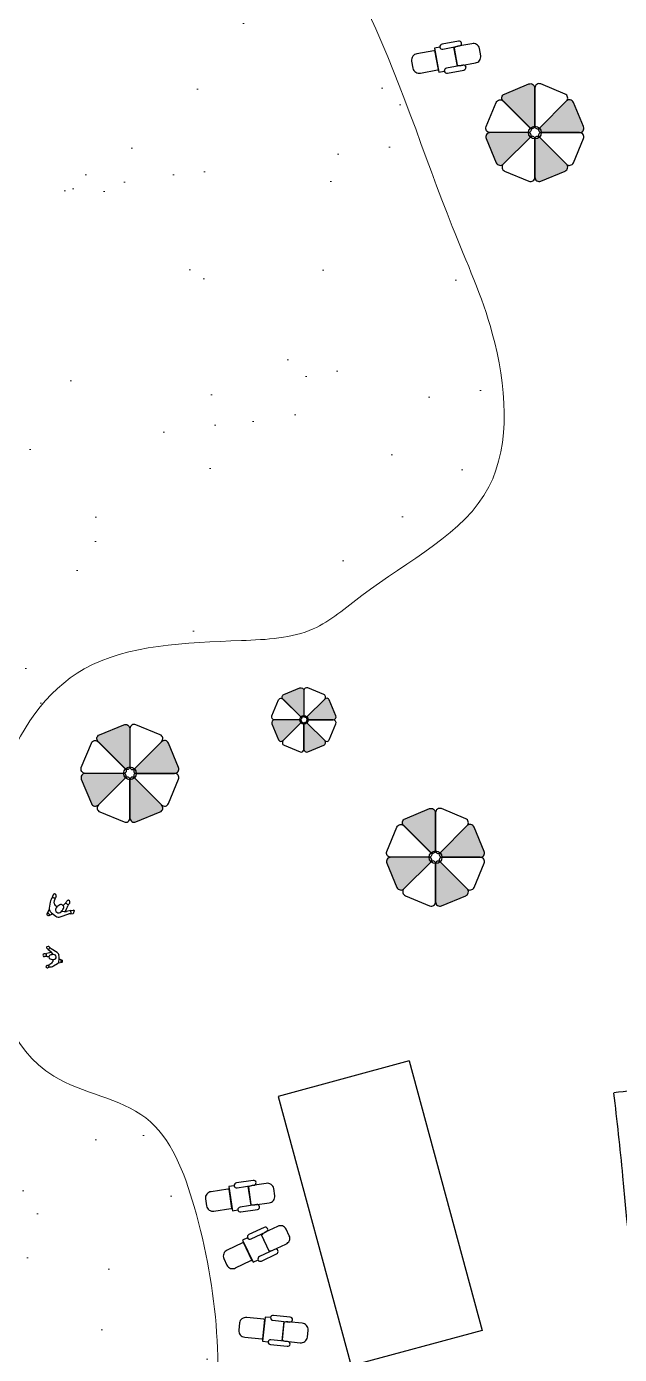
# Model space of a CAD drawing. Header units: millimetres. Extents: x 185 to 501, y 106 to 528.
# Drawn here: x 353.87 to 369.15, y 213.42 to 247.66 of the extents above; entities that cross this region are included whole.
import ezdxf

# ---------------------------------------------------------------- set-up
doc = ezdxf.new("R2010")
doc.units = ezdxf.units.MM
for name, color, linetype in [('MUEBLES', 33, 'Continuous'), ('pavimento', 252, 'Continuous'), ('SITE_FURNISHINGS', 230, 'Continuous')]:
    doc.layers.add(name, color=color, linetype=linetype)
doc.layers.add('Paredes', color=141, linetype='Continuous', lineweight=9)

msp = doc.modelspace()

# ---------------------------------------------------------------- hatches: boundary and pattern name
for color, points in [(256, [(366.961, 246.076, 0.534511), (366.809, 246.178), (366.182, 245.918, 0.475071), (366.133, 245.755, -0.059116), (366.153, 245.739), (366.851, 245.041, -0.187719), (366.961, 245.089, 0.000562), (366.961, 245.089)]), (230, [(361.011, 230.539, 0.534511), (360.911, 230.605), (360.499, 230.435, 0.475071), (360.466, 230.327, -0.059116), (360.48, 230.317), (360.939, 229.857, -0.187719), (361.011, 229.889, 0.000562), (361.011, 229.889)]), (256, [(356.524, 229.553, 0.534511), (356.372, 229.655), (355.745, 229.395, 0.475071), (355.696, 229.232, -0.059116), (355.716, 229.216), (356.414, 228.518, -0.187719), (356.524, 228.566, 0.000562), (356.524, 228.566)]), (5, [(364.401, 227.389, 0.534511), (364.249, 227.491), (363.622, 227.231, 0.475071), (363.573, 227.068, -0.059116), (363.593, 227.052), (364.291, 226.354, -0.187719), (364.401, 226.402, 0.000562), (364.401, 226.402)])]:
    msp.add_hatch(color=color).paths.add_polyline_path(points)
h = msp.add_hatch(color=256)
edge = h.paths.add_edge_path()
edge.add_arc((367.132, 244.993), 0.0682, 135, 270)
edge.add_line((367.132, 244.925), (368.119, 244.925))
edge.add_arc((368.119, 245.035), 0.11, 270, 382.5)
edge.add_line((368.221, 245.077), (367.961, 245.703))
edge.add_arc((367.86, 245.661), 0.11, 22.5, 135)
edge.add_line((367.782, 245.739), (367.084, 245.041))
edge = h.paths.add_edge_path()
edge.add_arc((367.036, 244.76), 0.0682, 45, 180)
edge.add_line((366.968, 244.76), (366.968, 243.773))
edge.add_arc((367.078, 243.773), 0.11, 180, 292.5)
edge.add_line((367.12, 243.671), (367.746, 243.931))
edge.add_arc((367.704, 244.033), 0.11, 292.5, 405)
edge.add_line((367.782, 244.11), (367.084, 244.808))
edge = h.paths.add_edge_path()
edge.add_arc((366.076, 244.188), 0.11, 202.5, 315)
edge.add_line((366.153, 244.11), (366.851, 244.808))
edge.add_arc((366.803, 244.857), 0.0682, 315, 450)
edge.add_line((366.803, 244.925), (365.816, 244.925))
edge.add_arc((365.816, 244.815), 0.11, 90, 202.5)
edge.add_line((365.714, 244.773), (365.974, 244.146))
h = msp.add_hatch(color=230)
edge = h.paths.add_edge_path()
edge.add_arc((361.124, 229.826), 0.0448, 135, 270)
edge.add_line((361.124, 229.781), (361.773, 229.781))
edge.add_arc((361.773, 229.853), 0.0723, 270, 382.5)
edge.add_line((361.84, 229.881), (361.669, 230.293))
edge.add_arc((361.602, 230.266), 0.0723, 22.5, 135)
edge.add_line((361.551, 230.317), (361.092, 229.857))
edge = h.paths.add_edge_path()
edge.add_arc((361.06, 229.673), 0.0448, 45, 180)
edge.add_line((361.016, 229.673), (361.016, 229.023))
edge.add_arc((361.088, 229.023), 0.0723, 180, 292.5)
edge.add_line((361.116, 228.956), (361.528, 229.127))
edge.add_arc((361.5, 229.194), 0.0723, 292.5, 405)
edge.add_line((361.551, 229.245), (361.092, 229.704))
edge = h.paths.add_edge_path()
edge.add_arc((360.429, 229.296), 0.0723, 202.5, 315)
edge.add_line((360.48, 229.245), (360.939, 229.704))
edge.add_arc((360.907, 229.736), 0.0448, 315, 450)
edge.add_line((360.907, 229.781), (360.258, 229.781))
edge.add_arc((360.258, 229.709), 0.0723, 90, 202.5)
edge.add_line((360.191, 229.681), (360.362, 229.269))
h = msp.add_hatch(color=256)
edge = h.paths.add_edge_path()
edge.add_arc((356.695, 228.47), 0.0682, 135, 270)
edge.add_line((356.695, 228.401), (357.683, 228.401))
edge.add_arc((357.683, 228.511), 0.11, 270, 382.5)
edge.add_line((357.784, 228.553), (357.524, 229.18))
edge.add_arc((357.423, 229.138), 0.11, 22.5, 135)
edge.add_line((357.345, 229.216), (356.647, 228.518))
edge = h.paths.add_edge_path()
edge.add_arc((356.599, 228.237), 0.0682, 45, 180)
edge.add_line((356.531, 228.237), (356.531, 227.25))
edge.add_arc((356.641, 227.25), 0.11, 180, 292.5)
edge.add_line((356.683, 227.148), (357.31, 227.408))
edge.add_arc((357.267, 227.509), 0.11, 292.5, 405)
edge.add_line((357.345, 227.587), (356.647, 228.285))
edge = h.paths.add_edge_path()
edge.add_arc((355.639, 227.665), 0.11, 202.5, 315)
edge.add_line((355.716, 227.587), (356.414, 228.285))
edge.add_arc((356.366, 228.333), 0.0682, 315, 450)
edge.add_line((356.366, 228.401), (355.379, 228.401))
edge.add_arc((355.379, 228.292), 0.11, 90, 202.5)
edge.add_line((355.277, 228.249), (355.537, 227.623))
h = msp.add_hatch(color=5)
edge = h.paths.add_edge_path()
edge.add_arc((364.572, 226.306), 0.0682, 135, 270)
edge.add_line((364.572, 226.238), (365.559, 226.238))
edge.add_arc((365.559, 226.348), 0.11, 270, 382.5)
edge.add_line((365.661, 226.39), (365.401, 227.016))
edge.add_arc((365.3, 226.974), 0.11, 22.5, 135)
edge.add_line((365.222, 227.052), (364.524, 226.354))
edge = h.paths.add_edge_path()
edge.add_arc((364.476, 226.073), 0.0682, 45, 180)
edge.add_line((364.408, 226.073), (364.408, 225.086))
edge.add_arc((364.518, 225.086), 0.11, 180, 292.5)
edge.add_line((364.56, 224.984), (365.186, 225.244))
edge.add_arc((365.144, 225.346), 0.11, 292.5, 405)
edge.add_line((365.222, 225.423), (364.524, 226.121))
edge = h.paths.add_edge_path()
edge.add_arc((363.516, 225.501), 0.11, 202.5, 315)
edge.add_line((363.593, 225.423), (364.291, 226.121))
edge.add_arc((364.243, 226.17), 0.0682, 315, 450)
edge.add_line((364.243, 226.238), (363.256, 226.238))
edge.add_arc((363.256, 226.128), 0.11, 90, 202.5)
edge.add_line((363.154, 226.086), (363.414, 225.459))
at = {"layer": 'Paredes'}
h = msp.add_hatch(dxfattribs=at)
h.set_pattern_fill('AR-SAND', color=256, scale=0.1, style=0)
h.set_pattern_definition([(37.5, (-2162.957, 17.1855), (-0.160003, 4.8941324), [0, -3.8608, 0, -4.318, 0, -4.1275]), (7.5, (-2162.957, 17.1855), (4.495233, 7.168251), [0, -2.0828, 0, -3.4798, 0, -1.3335]), (327.5, (-2166.081, 17.1855), (7.909924, 0.014372), [0, -1.27, 0, -4.572, 0, -5.969]), (317.5, (-2166.081, 17.1855), (7.635565, 2.229293), [0, -0.635, 0, -2.9972, 0, -3.429])])
edge = h.paths.add_edge_path()
edge.add_spline(control_points=[(329.163, 209.759), (329.769, 209.758), (331.679, 209.374), (333.188, 205.317), (334.541, 200.963), (333.991, 195.497), (329.105, 192.643), (330.18, 186.77), (334.028, 181.379), (341.571, 182.837), (347.715, 185.41), (350.943, 192.267), (345.013, 196.362), (341.002, 201.852), (340.823, 209.281), (344.738, 211.852), (349.254, 210.173), (352.059, 203.967), (357.894, 206.923), (359.013, 211.66), (358.772, 215.872), (357.263, 219.898), (353.753, 220.348), (352.079, 225.331), (353.828, 231.651), (358.644, 231.789), (361.226, 231.902), (363.18, 233.645), (366.499, 235.216), (366.131, 239.585), (363.726, 244.777), (361.783, 252.598), (355.323, 252.096), (350.842, 251.157), (351.678, 246.816), (352.206, 242.343), (349.289, 237.742), (345.789, 237.071), (344.999, 237.127)], knot_values=[126.800992, 126.800992, 126.800992, 126.800992, 128.552041, 132.302534, 138.232433, 143.028847, 147.14407, 153.309299, 157.961529, 165.761725, 172.843208, 178.590264, 183.713167, 191.652281, 199.550118, 202.153336, 203.993395, 213.278166, 216.611939, 220.52306, 227.040192, 229.640637, 232.242468, 236.304441, 243.607556, 247.723547, 249.600713, 251.118572, 255.427198, 259.388599, 262.330603, 273.582082, 276.727203, 281.527369, 283.853486, 288.505719, 295.449959, 297.74183, 297.74183, 297.74183, 297.74183], degree=3, periodic=0)
edge.add_line((344.999, 237.127), (343.657, 237.512))
edge.add_spline(control_points=[(343.657, 237.512), (343.591, 237.551), (342.465, 238.286), (341.526, 242.294), (343.136, 246.067), (341.978, 251.035), (337.528, 250.743), (334.813, 248.747), (331.956, 245.751), (327.658, 248.749), (327.085, 252.781), (324.994, 256.53), (321.298, 257.351), (317.727, 255.69), (314.381, 252.642), (313.89, 246.209), (319.216, 245.896), (323.552, 245.976), (327.203, 241.87), (328.145, 236.119), (324.858, 232.176), (320.085, 231.24), (317.483, 235.427), (312.581, 235.845), (308.455, 231.987), (311.862, 228.592), (312.568, 224.628), (312.107, 220.627), (308.67, 217.752), (310.827, 212.931), (312.025, 208.248), (314.954, 207.066), (315.627, 206.878)], knot_values=[2.907855, 2.907855, 2.907855, 2.907855, 3.150612, 7.195867, 12.953348, 16.263104, 19.888382, 23.642714, 27.036791, 30.428875, 36.324389, 39.357134, 42.52297, 46.572713, 50.687936, 56.155626, 60.647938, 63.940117, 69.206529, 75.27202, 79.883863, 83.277941, 88.074352, 92.521984, 96.637211, 101.065548, 104.030498, 108.826912, 112.507027, 115.471977, 123.273315, 125.37104, 125.37104, 125.37104, 125.37104], degree=3, periodic=0)
edge.add_spline(control_points=[(315.627, 206.878), (315.799, 206.792), (316.265, 206.559), (316.994, 206.463), (317.798, 206.497), (318.574, 206.523), (319.583, 206.096), (320.582, 205.804), (321.63, 205.921), (322.302, 206.143), (322.76, 206.317), (322.932, 206.382)], knot_values=[0, 0, 0, 0, 0.574846, 1.559232, 2.150533, 3.003289, 3.84311, 5.407574, 6.052016, 6.972857, 7.523573, 7.523573, 7.523573, 7.523573], degree=3, periodic=0)
edge.add_spline(control_points=[(322.932, 206.382), (322.933, 206.383), (324.004, 207.066), (325.387, 208.484), (327.149, 209.374), (327.787, 209.559)], knot_values=[299.106215, 299.106215, 299.106215, 299.106215, 299.110488, 302.953821, 304.929743, 304.929743, 304.929743, 304.929743], degree=3, periodic=0)
edge.add_line((327.787, 209.559), (329.163, 209.759))
h.paths.add_polyline_path([(328.219, 216.885), (326.843, 216.69, -1.682486), (330.764, 223.697), (331.32, 222.412, -0.402923)], flags=16)
h.paths.add_polyline_path([(336.161, 223.833), (335.751, 225.161, -0.49838), (342.828, 233.073), (344.194, 232.813, -1.570148)], flags=16)

# ---------------------------------------------------------------- linework, layer by layer
for p, q in [((354.478, 225.079), (354.451, 224.926)), ((354.585, 225.29), (354.564, 225.278)), ((354.581, 225.054), (354.589, 225.135)), ((354.625, 225.227), (354.6, 225.175)), ((354.649, 224.959), (354.605, 224.996)), ((354.451, 224.888), (354.389, 224.776)), ((354.395, 224.75), (354.419, 224.733)), ((354.541, 224.78), (354.436, 224.731)), ((354.735, 224.7), (354.958, 224.775)), ((354.771, 224.848), (354.833, 224.838)), ((354.862, 224.836), (354.896, 224.902)), ((355.004, 224.866), (354.898, 224.841)), ((354.99, 224.781), (355.063, 224.786)), ((355.009, 224.867), (355.072, 224.873)), ((355.087, 224.805), (355.097, 224.844)), ((354.42, 223.859), (354.385, 223.894)), ((354.419, 223.937), (354.39, 223.924)), ((354.423, 223.857), (354.491, 223.806)), ((354.481, 223.89), (354.442, 223.932)), ((354.512, 223.786), (354.455, 223.774)), ((354.657, 223.778), (354.501, 223.874)), ((354.55, 223.727), (354.525, 223.768)), ((354.705, 223.622), (354.786, 223.583)), ((354.377, 223.395), (354.395, 223.388)), ((354.395, 223.45), (354.439, 223.461)), ((354.521, 223.509), (354.468, 223.474)), ((354.544, 223.598), (354.544, 223.553)), ((354.557, 223.435), (354.662, 223.495)), ((354.685, 223.515), (354.783, 223.533)), ((354.795, 223.549), (354.794, 223.572))]:
    msp.add_line(p, q)
for centre, radius, start, end in [((354.795, 225.022), 0.322, 145.1758, 169.8581), ((354.431, 225.275), 0.121, 325.1758, 352.3862), ((354.697, 225.629), 0.453, 248.5442, 258.2878), ((354.576, 225.256), 0.0249, 118.9265, 172.3862), ((354.648, 225.047), 0.0673, 174.3163, 230.4776), ((354.596, 225.27), 0.0225, 347.403, 118.9265), ((354.707, 225.123), 0.119, 154.3953, 174.3163), ((354.637, 225.261), 0.0197, 167.403, 219.3554), ((354.607, 225.236), 0.0203, 334.3953, 39.3554), ((354.827, 224.794), 0.242, 115.3684, 145.7084), ((354.753, 224.949), 0.0709, 330.7782, 115.3684), ((355.117, 224.749), 0.391, 133.2976, 141.7337), ((354.641, 225.255), 0.304, 313.2976, 331.1992), ((354.859, 224.941), 0.102, 40.5845, 91.0804), ((354.571, 225.07), 0.366, 332.6458, 346.4447), ((354.943, 225.089), 0.041, 6.6851, 151.1992), ((354.995, 224.968), 0.0706, 126.2321, 166.4447), ((354.909, 225.085), 0.0748, 306.2321, 6.6851), ((354.406, 224.767), 0.0198, 150.7408, 234.178), ((354.534, 224.883), 0.146, 210.3187, 246.0732), ((354.429, 224.747), 0.0171, 234.178, 294.6547), ((354.548, 224.909), 0.099, 169.8581, 224.873), ((355.262, 225.619), 1.106, 224.873, 234.8017), ((354.695, 224.884), 0.0829, 145.7084, 321.2993), ((354.695, 224.817), 0.124, 234.8017, 288.7047), ((354.291, 225.208), 0.6, 321.2993, 330.7782), ((354.859, 225.004), 0.168, 261.2988, 283.557), ((354.997, 224.659), 0.122, 93.4058, 108.7046), ((355.195, 224.867), 0.196, 180.6382, 205.485), ((355.013, 224.831), 0.0368, 95.4333, 103.5569), ((355.062, 224.812), 0.0261, 273.4059, 344.6873), ((355.075, 224.85), 0.0236, 344.6873, 95.4333), ((354.32, 223.709), 0.032, 136.3267, 280.8408), ((354.339, 223.691), 0.0583, 75.8737, 136.3267), ((354.37, 223.445), 0.237, 82.9392, 100.8408), ((354.367, 223.801), 0.055, 255.8737, 296.0863), ((354.451, 223.733), 0.0791, 170.2261, 220.722), ((354.398, 223.907), 0.0184, 114.3289, 225.0749), ((354.516, 223.496), 0.285, 102.2874, 116.0863), ((354.437, 223.983), 0.305, 262.9392, 271.3753), ((354.427, 223.918), 0.0203, 43.0474, 114.3289), ((354.44, 223.88), 0.0286, 225.0749, 233.1985), ((354.328, 223.971), 0.153, 310.2798, 335.1266), ((354.498, 223.665), 0.0552, 100.4198, 245.01), ((354.554, 223.786), 0.189, 245.01, 275.35), ((354.551, 223.955), 0.095, 223.0474, 238.3462), ((354.573, 223.26), 0.467, 90.9409, 100.4198), ((354.413, 223.701), 0.131, 30.9404, 53.1985), ((354.566, 223.663), 0.0645, 275.35, 90.9409), ((354.606, 223.696), 0.0964, 4.4433, 58.3462), ((353.843, 223.637), 0.861, 354.5146, 4.4433), ((354.383, 223.411), 0.0175, 117.0446, 248.5681), ((354.369, 223.441), 0.0153, 297.0446, 348.997), ((354.399, 223.435), 0.0158, 104.0369, 168.997), ((354.402, 223.406), 0.0194, 248.5681, 302.0278), ((354.463, 223.309), 0.0946, 94.8174, 122.0278), ((354.118, 223.294), 0.353, 18.1857, 27.9294), ((354.417, 223.551), 0.0926, 284.0369, 303.9579), ((354.434, 223.654), 0.251, 274.8174, 299.4997), ((354.492, 223.553), 0.0524, 303.9579, 0.1191), ((354.624, 223.562), 0.0772, 299.4997, 354.5146), ((354.647, 223.566), 0.114, 339.9603, 15.7148), ((354.78, 223.548), 0.0155, 280.3824, 3.8196), ((354.781, 223.571), 0.0133, 3.8196, 64.2963)]:
    msp.add_arc(centre, radius, start, end)
at = {"layer": 'MUEBLES'}
for p, q in [((363.726, 220.987), (360.348, 220.072)), ((363.726, 220.987), (365.609, 214.038)), ((360.348, 220.072), (362.231, 213.122)), ((365.609, 214.038), (362.231, 213.122))]:
    msp.add_line(p, q, dxfattribs=at)
at = {"layer": 'Paredes'}
msp.add_open_spline([(344.999, 237.127), (345.789, 237.071), (349.289, 237.742), (352.206, 242.343), (351.678, 246.816), (350.842, 251.157), (355.323, 252.096), (361.783, 252.598), (363.726, 244.777), (366.131, 239.585), (366.499, 235.216), (363.18, 233.645), (361.226, 231.902), (358.644, 231.789), (353.828, 231.651), (352.079, 225.331), (353.753, 220.348), (357.263, 219.898), (358.772, 215.872), (359.013, 211.66), (357.894, 206.923), (352.059, 203.967), (349.254, 210.173), (344.738, 211.852), (340.823, 209.281), (341.002, 201.852), (345.013, 196.362), (350.943, 192.267), (347.715, 185.41), (341.571, 182.837), (334.028, 181.379), (330.18, 186.77), (329.105, 192.643), (333.991, 195.497), (334.541, 200.963), (333.188, 205.317), (331.679, 209.374), (329.769, 209.758), (329.163, 209.759)], degree=3, knots=[126.800992, 126.800992, 126.800992, 126.800992, 129.092863, 136.037103, 140.689336, 143.015452, 147.815618, 150.96074, 162.212219, 165.154223, 169.115624, 173.42425, 174.942109, 176.819275, 180.935266, 188.238381, 192.300354, 194.902185, 197.502629, 204.019762, 207.930883, 211.264655, 220.549427, 222.389486, 224.992704, 232.890541, 240.829655, 245.952558, 251.699614, 258.781097, 266.581292, 271.233523, 277.398752, 281.513975, 286.310389, 292.240287, 295.990781, 297.74183, 297.74183, 297.74183, 297.74183], dxfattribs=at)
at = {"layer": 'pavimento'}
msp.add_arc((369.915, 214.487), 5.744, 79.972, 99.1132, dxfattribs=at)
msp.add_open_spline([(371.493, 201.553), (372.197, 202.126), (373.762, 203.907), (373.487, 207.764), (372.881, 211.579), (369.525, 213.742), (369.338, 217.257), (369.089, 219.449), (369.005, 220.158)], degree=3, knots=[171.237295, 171.237295, 171.237295, 171.237295, 174.036159, 178.920292, 181.701407, 185.349835, 189.609635, 191.66656, 191.66656, 191.66656, 191.66656], dxfattribs=at)
at = {"layer": 'SITE_FURNISHINGS', "color": 7, "linetype": 'Continuous'}
for points in [[(364.519, 247.129, 0.414214), (364.598, 247.079), (365.023, 247.158, 0.414214), (365.079, 247.232, 0.414214), (365, 247.282), (364.575, 247.203, 0.414214)], [(364.391, 247.039, 0.042225), (364.362, 247.035), (363.929, 246.955, 0.414214), (363.79, 246.769), (363.824, 246.584, 0.414214), (364.021, 246.46), (364.454, 246.54, 0.042225), (364.482, 246.547)], [(364.886, 247.102), (364.967, 246.665, 0.157188), (365.07, 246.654), (365.434, 246.721, 0.414214), (365.573, 246.907), (365.539, 247.093, 0.414214), (365.342, 247.217), (364.979, 247.149, 0.157188)], [(364.634, 246.509, 0.414214), (364.712, 246.46), (365.138, 246.538, 0.414214), (365.193, 246.613, 0.414214), (365.115, 246.662), (364.69, 246.583, 0.414214)], [(366.961, 245.089, -0.668179), (366.844, 245.041), (366.146, 245.739, -0.534511), (366.182, 245.918), (366.809, 246.178, -0.534511), (366.961, 246.076)], [(366.968, 245.089, 0.668179), (367.084, 245.041), (367.782, 245.739, 0.534511), (367.746, 245.918), (367.12, 246.178, 0.534511), (366.968, 246.076)], [(366.851, 245.041, -0.668179), (366.803, 244.925), (365.816, 244.925, -0.534511), (365.714, 245.077), (365.974, 245.703, -0.534511), (366.153, 245.739)], [(367.084, 245.041, 0.668179), (367.132, 244.925), (368.119, 244.925, 0.534511), (368.221, 245.077), (367.961, 245.703, 0.534511), (367.782, 245.739)], [(365.974, 244.146, 0.534511), (366.153, 244.11), (366.851, 244.808, 0.668179), (366.803, 244.925), (365.816, 244.925, 0.534511), (365.714, 244.773)], [(366.803, 244.925, -1), (367.132, 244.925, -1)], [(367.132, 244.925, 0.668179), (367.084, 244.808), (367.782, 244.11, 0.534511), (367.961, 244.146), (368.221, 244.773, 0.534511), (368.119, 244.925)], [(366.968, 244.76, 0.668179), (366.851, 244.808), (366.153, 244.11, 0.534511), (366.189, 243.931), (366.816, 243.671, 0.534511), (366.968, 243.773)], [(367.084, 244.808, 0.668179), (366.968, 244.76), (366.968, 243.773, 0.534511), (367.12, 243.671), (367.746, 243.931, 0.534511), (367.782, 244.11)], [(356.524, 228.566, -0.668179), (356.407, 228.518), (355.709, 229.216, -0.534511), (355.745, 229.395), (356.372, 229.655, -0.534511), (356.524, 229.553)], [(356.531, 228.566, 0.668179), (356.647, 228.518), (357.345, 229.216, 0.534511), (357.31, 229.395), (356.683, 229.655, 0.534511), (356.531, 229.553)], [(356.414, 228.518, -0.668179), (356.366, 228.401), (355.379, 228.401, -0.534511), (355.277, 228.553), (355.537, 229.18, -0.534511), (355.716, 229.216)], [(356.647, 228.518, 0.668179), (356.695, 228.401), (357.683, 228.401, 0.534511), (357.784, 228.553), (357.524, 229.18, 0.534511), (357.345, 229.216)], [(355.537, 227.623, 0.534511), (355.716, 227.587), (356.414, 228.285, 0.668179), (356.366, 228.401), (355.379, 228.401, 0.534511), (355.277, 228.249)], [(356.366, 228.401, -1), (356.695, 228.401, -1)], [(356.695, 228.401, 0.668179), (356.647, 228.285), (357.345, 227.587, 0.534511), (357.524, 227.623), (357.784, 228.249, 0.534511), (357.683, 228.401)], [(356.531, 228.237, 0.668179), (356.414, 228.285), (355.716, 227.587, 0.534511), (355.752, 227.408), (356.379, 227.148, 0.534511), (356.531, 227.25)], [(356.647, 228.285, 0.668179), (356.531, 228.237), (356.531, 227.25, 0.534511), (356.683, 227.148), (357.31, 227.408, 0.534511), (357.345, 227.587)], [(359.218, 217.766, 0.414214), (359.295, 217.714), (359.722, 217.778, 0.414214), (359.781, 217.85, 0.414214), (359.704, 217.903), (359.276, 217.839, 0.414214)], [(359.583, 217.727), (359.649, 217.287, 0.157188), (359.752, 217.273), (360.118, 217.327, 0.414214), (360.264, 217.509), (360.236, 217.695, 0.414214), (360.043, 217.826), (359.678, 217.771, 0.157188)], [(359.087, 217.681, 0.042225), (359.058, 217.679), (358.622, 217.613, 0.414214), (358.476, 217.432), (358.504, 217.245, 0.414214), (358.697, 217.115), (359.133, 217.18, 0.042225), (359.161, 217.187)], [(359.311, 217.143, 0.414214), (359.388, 217.091), (359.816, 217.155, 0.414214), (359.874, 217.227, 0.414214), (359.797, 217.28), (359.369, 217.216, 0.414214)], [(359.562, 216.422, 0.414214), (359.651, 216.394), (360.042, 216.579, 0.414214), (360.077, 216.665, 0.414214), (359.988, 216.693), (359.597, 216.508, 0.414214)], [(359.923, 216.49), (360.114, 216.088, 0.157188), (360.217, 216.104), (360.551, 216.263, 0.414214), (360.638, 216.478), (360.557, 216.649, 0.414214), (360.335, 216.718), (360.001, 216.56, 0.157188)], [(359.461, 216.302, 0.042225), (359.435, 216.292), (359.036, 216.103, 0.414214), (358.949, 215.887), (359.03, 215.717, 0.414214), (359.252, 215.648), (359.65, 215.836, 0.042225), (359.675, 215.85)], [(359.832, 215.852, 0.414214), (359.921, 215.825), (360.311, 216.01, 0.414214), (360.346, 216.096, 0.414214), (360.257, 216.124), (359.867, 215.939, 0.414214)], [(360.007, 214.317, 0.042225), (359.979, 214.322), (359.54, 214.368, 0.414214), (359.354, 214.228), (359.335, 214.04, 0.414214), (359.489, 213.866), (359.927, 213.821, 0.042225), (359.956, 213.82)], [(360.155, 214.367, 0.414214), (360.217, 214.298), (360.647, 214.253, 0.414214), (360.722, 214.309, 0.414214), (360.66, 214.379), (360.23, 214.423, 0.414214)], [(360.5, 214.239), (360.454, 213.796, 0.157188), (360.55, 213.757), (360.918, 213.719, 0.414214), (361.104, 213.858), (361.124, 214.046, 0.414214), (360.97, 214.22), (360.602, 214.258, 0.157188)], [(360.091, 213.741, 0.414214), (360.152, 213.671), (360.582, 213.627, 0.414214), (360.657, 213.682, 0.414214), (360.595, 213.752), (360.165, 213.796, 0.414214)]]:
    msp.add_lwpolyline(points, format="xyb", close=True, dxfattribs=at)
for points in [[(364.519, 247.129), (364.379, 247.103), (364.494, 246.483), (364.634, 246.509)], [(364.972, 246.636), (364.88, 247.131)], [(359.218, 217.766), (359.077, 217.745), (359.17, 217.122), (359.311, 217.143)], [(359.654, 217.258), (359.579, 217.757)], [(359.562, 216.422), (359.434, 216.361), (359.703, 215.792), (359.832, 215.852)], [(360.126, 216.062), (359.911, 216.517)], [(360.155, 214.367), (360.014, 214.382), (359.949, 213.755), (360.091, 213.741)], [(360.451, 213.767), (360.503, 214.268)]]:
    msp.add_lwpolyline(points, dxfattribs=at)
at = {"layer": 'SITE_FURNISHINGS', "color": 230, "linetype": 'Continuous'}
for points in [[(361.011, 229.889, -0.668179), (360.934, 229.857), (360.475, 230.317, -0.534511), (360.499, 230.435), (360.911, 230.605, -0.534511), (361.011, 230.539)], [(361.016, 229.889, 0.668179), (361.092, 229.857), (361.551, 230.317, 0.534511), (361.528, 230.435), (361.116, 230.605, 0.534511), (361.016, 230.539)], [(360.939, 229.857, -0.668179), (360.907, 229.781), (360.258, 229.781, -0.534511), (360.191, 229.881), (360.362, 230.293, -0.534511), (360.48, 230.317)], [(361.092, 229.857, 0.668179), (361.124, 229.781), (361.773, 229.781, 0.534511), (361.84, 229.881), (361.669, 230.293, 0.534511), (361.551, 230.317)], [(360.362, 229.269, 0.534511), (360.48, 229.245), (360.939, 229.704, 0.668179), (360.907, 229.781), (360.258, 229.781, 0.534511), (360.191, 229.681)], [(360.907, 229.781, -1), (361.124, 229.781, -1)], [(361.124, 229.781, 0.668179), (361.092, 229.704), (361.551, 229.245, 0.534511), (361.669, 229.269), (361.84, 229.681, 0.534511), (361.773, 229.781)], [(361.016, 229.673, 0.668179), (360.939, 229.704), (360.48, 229.245, 0.534511), (360.503, 229.127), (360.916, 228.956, 0.534511), (361.016, 229.023)], [(361.092, 229.704, 0.668179), (361.016, 229.673), (361.016, 229.023, 0.534511), (361.116, 228.956), (361.528, 229.127, 0.534511), (361.551, 229.245)]]:
    msp.add_lwpolyline(points, format="xyb", close=True, dxfattribs=at)
at = {"layer": 'SITE_FURNISHINGS', "color": 5, "linetype": 'Continuous'}
for points in [[(364.401, 226.402, -0.668179), (364.284, 226.354), (363.586, 227.052, -0.534511), (363.622, 227.231), (364.249, 227.491, -0.534511), (364.401, 227.389)], [(364.408, 226.402, 0.668179), (364.524, 226.354), (365.222, 227.052, 0.534511), (365.186, 227.231), (364.56, 227.491, 0.534511), (364.408, 227.389)], [(364.291, 226.354, -0.668179), (364.243, 226.238), (363.256, 226.238, -0.534511), (363.154, 226.39), (363.414, 227.016, -0.534511), (363.593, 227.052)], [(364.524, 226.354, 0.668179), (364.572, 226.238), (365.559, 226.238, 0.534511), (365.661, 226.39), (365.401, 227.016, 0.534511), (365.222, 227.052)], [(364.243, 226.238, -1), (364.572, 226.238, -1)], [(363.414, 225.459, 0.534511), (363.593, 225.423), (364.291, 226.121, 0.668179), (364.243, 226.238), (363.256, 226.238, 0.534511), (363.154, 226.086)], [(364.408, 226.073, 0.668179), (364.291, 226.121), (363.593, 225.423, 0.534511), (363.629, 225.244), (364.256, 224.984, 0.534511), (364.408, 225.086)], [(364.524, 226.121, 0.668179), (364.408, 226.073), (364.408, 225.086, 0.534511), (364.56, 224.984), (365.186, 225.244, 0.534511), (365.222, 225.423)], [(364.572, 226.238, 0.668179), (364.524, 226.121), (365.222, 225.423, 0.534511), (365.401, 225.459), (365.661, 226.086, 0.534511), (365.559, 226.238)]]:
    msp.add_lwpolyline(points, format="xyb", close=True, dxfattribs=at)

doc.saveas('drawing.dxf')
